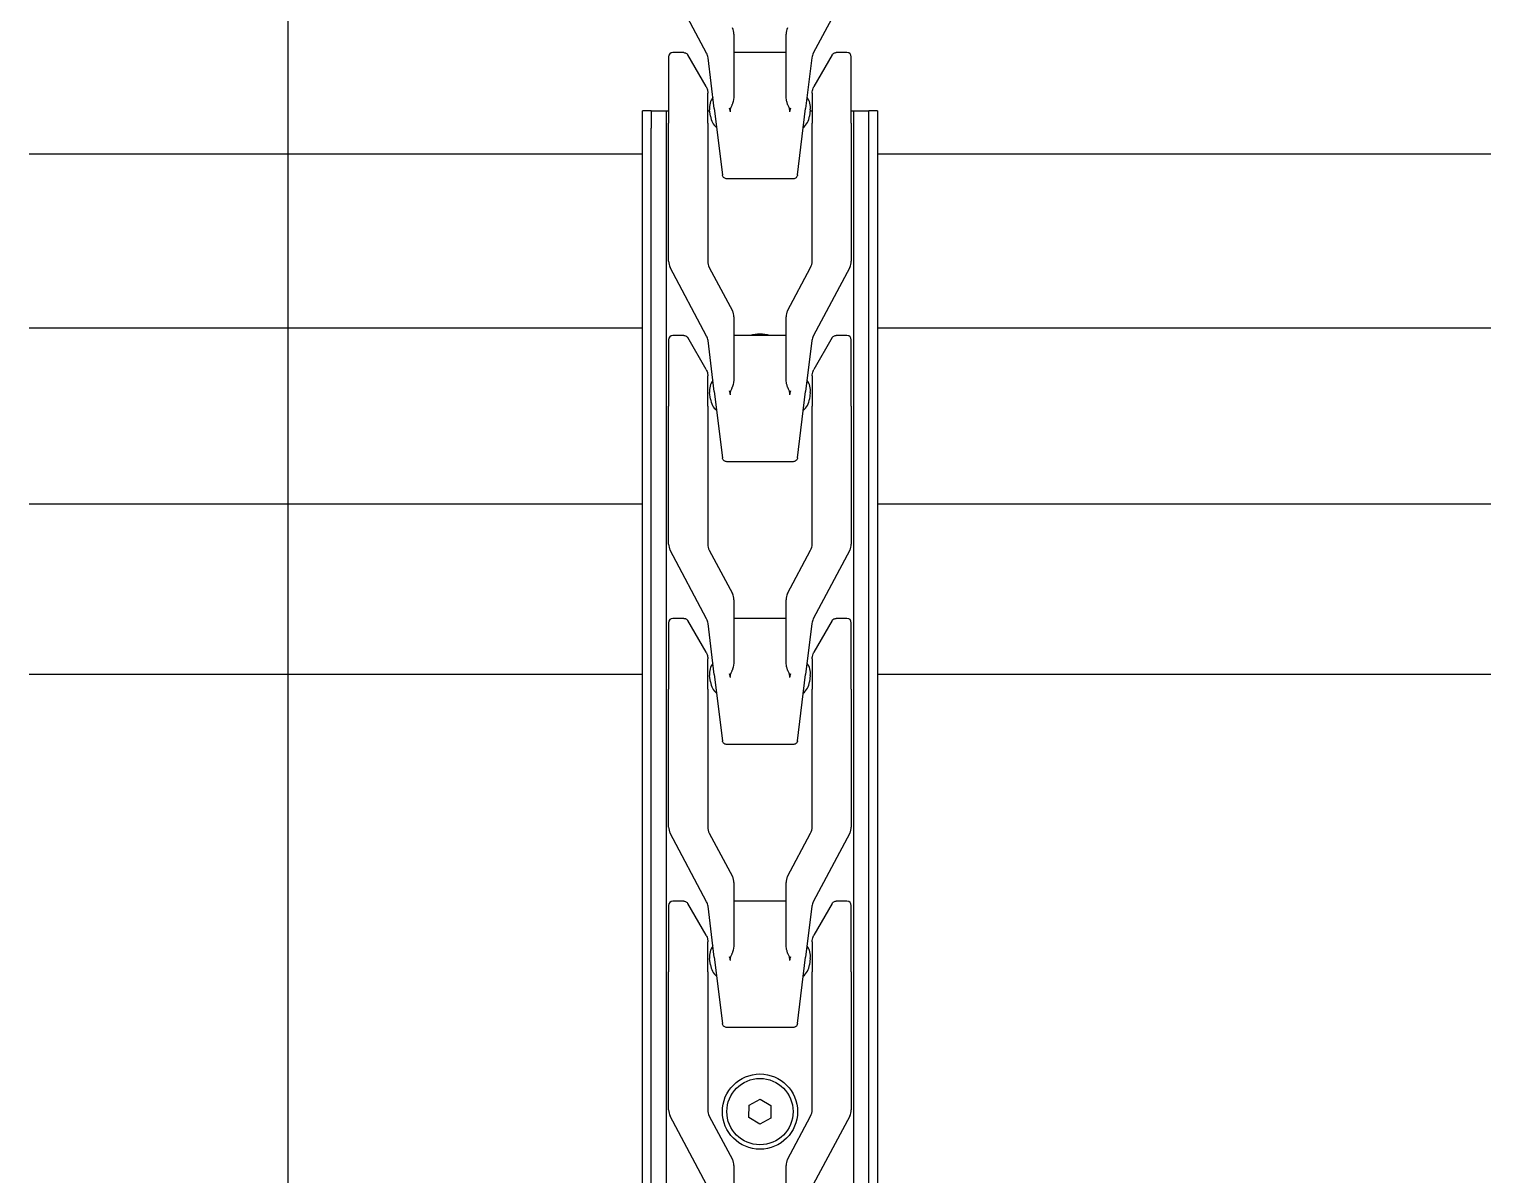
# Model space of a CAD drawing. Extents: x -3873 to 164127, y 7129 to 96529.
# Drawn here: x 42981.5 to 43317.5, y 39873.5 to 40136.7 of the extents above; entities that cross this region are included whole.
import ezdxf

# ---------------------------------------------------------------- set-up
doc = ezdxf.new("R2010")
doc.units = 0
for name, color, linetype in [('LAYOUT', 90, 'CONTINUOUS'), ('LAYOUT existing', 8, 'CONTINUOUS'), ('LAYOUT-KROMEKA', 1, 'CONTINUOUS')]:
    doc.layers.add(name, color=color, linetype=linetype)

# ---------------------------------------------------------------- blocks, each defined once
blk = doc.blocks.new('A$Ccf7c2aec')
at = {"layer": 'LAYOUT-KROMEKA'}
for p, q in [((1711.08, 623.1), (1711.08, 764.1)), ((1750.19, 623.1), (1750.19, 764.1)), ((1790.63, 623.1), (1790.63, 764.1)), ((1830.63, 623.1), (1830.63, 764.1)), ((175.51, 623.1), (1836.63, 623.1)), ((1836.63, 623.1), (1840.63, 623.1)), ((1840.63, 621.1), (1840.63, 623.1)), ((175.51, 621.1), (1836.63, 621.1)), ((1840.63, 621.1), (1836.63, 621.1)), ((1840.63, 621.1), (1840.63, 617.6)), ((169.51, 617.6), (1840.63, 617.6)), ((1593.85, 608.36), (1609.62, 616.75)), ((1611.03, 617.1), (1642.73, 617.1)), ((1657.98, 617.1), (1642.73, 617.1)), ((1658.85, 608.36), (1674.62, 616.75)), ((1658.98, 613.59), (1658.98, 616.1)), ((1676.03, 617.1), (1707.73, 617.1)), ((1722.98, 617.1), (1707.73, 617.1)), ((1723.85, 608.36), (1739.62, 616.75)), ((1723.98, 613.59), (1723.98, 616.1)), ((1741.03, 617.1), (1772.73, 617.1)), ((1787.98, 617.1), (1772.73, 617.1)), ((1788.85, 608.36), (1804.62, 616.75)), ((1788.98, 613.59), (1788.98, 616.1)), ((1806.03, 617.1), (1837.73, 617.1)), ((1852.98, 617.1), (1837.73, 617.1)), ((1840.63, 617.6), (1840.63, 617.1)), ((1853.85, 608.36), (1869.62, 616.75)), ((1853.98, 613.59), (1853.98, 616.1)), ((1651.18, 608.5), (1658.48, 612.72)), ((1716.18, 608.5), (1723.48, 612.72)), ((1781.18, 608.5), (1788.48, 612.72)), ((1846.18, 608.5), (1853.48, 612.72)), ((1609.62, 607.75), (1599.66, 602.45)), ((1642.73, 608.1), (1611.03, 608.1)), ((1646.11, 606.6), (1630.86, 604.73)), ((1642.73, 608.1), (1649.68, 608.1)), ((1644.36, 607.49), (1645.84, 607.67)), ((1646.11, 606.6), (1657.81, 608.03)), ((1674.62, 607.75), (1664.66, 602.45)), ((1707.73, 608.1), (1676.03, 608.1)), ((1711.11, 606.6), (1695.86, 604.73)), ((1707.73, 608.1), (1714.68, 608.1)), ((1709.36, 607.49), (1710.84, 607.67)), ((1711.11, 606.6), (1722.81, 608.03)), ((1739.62, 607.75), (1729.66, 602.45)), ((1772.73, 608.1), (1741.03, 608.1)), ((1776.11, 606.6), (1760.86, 604.73)), ((1772.73, 608.1), (1779.68, 608.1)), ((1774.36, 607.49), (1775.84, 607.67)), ((1776.11, 606.6), (1787.81, 608.03)), ((1804.62, 607.75), (1794.66, 602.45)), ((1837.73, 608.1), (1806.03, 608.1)), ((1841.11, 606.6), (1825.86, 604.73)), ((1837.73, 608.1), (1844.68, 608.1)), ((1839.36, 607.49), (1840.84, 607.67)), ((1840.63, 608.1), (1840.63, 607.65)), ((1841.11, 606.6), (1852.81, 608.03)), ((1598.25, 602.1), (1584.13, 602.1)), ((1629.98, 588.47), (1629.98, 603.73)), ((1663.25, 602.1), (1649.13, 602.1)), ((1658.98, 590.1), (1658.98, 602.1)), ((1694.98, 588.47), (1694.98, 603.73)), ((1728.25, 602.1), (1714.13, 602.1)), ((1723.98, 590.1), (1723.98, 602.1)), ((1759.98, 588.47), (1759.98, 603.73)), ((1793.25, 602.1), (1779.13, 602.1)), ((1788.98, 590.1), (1788.98, 602.1)), ((1824.98, 588.47), (1824.98, 603.73)), ((1858.25, 602.1), (1844.13, 602.1)), ((1853.98, 590.1), (1853.98, 602.1)), ((1607.75, 596.17), (1609.25, 598.63)), ((1609.25, 598.63), (1612.14, 598.56)), ((1612.14, 598.56), (1613.52, 596.03)), ((1609.13, 593.64), (1607.75, 596.17)), ((1613.52, 596.03), (1612.02, 593.57)), ((1612.02, 593.57), (1609.13, 593.64)), ((1584.13, 590.1), (1598.25, 590.1)), ((1599.66, 589.75), (1609.62, 584.45)), ((1649.13, 590.1), (1663.25, 590.1)), ((1664.66, 589.75), (1674.62, 584.45)), ((1714.13, 590.1), (1728.25, 590.1)), ((1729.66, 589.75), (1739.62, 584.45)), ((1779.13, 590.1), (1793.25, 590.1)), ((1794.66, 589.75), (1804.62, 584.45)), ((1844.13, 590.1), (1858.25, 590.1)), ((1630.86, 587.47), (1646.11, 585.6)), ((1645.84, 584.53), (1644.36, 584.71)), ((1657.81, 584.17), (1646.11, 585.6)), ((1695.86, 587.47), (1711.11, 585.6)), ((1710.84, 584.53), (1709.36, 584.71)), ((1722.81, 584.17), (1711.11, 585.6)), ((1760.86, 587.47), (1776.11, 585.6)), ((1775.84, 584.53), (1774.36, 584.71)), ((1787.81, 584.17), (1776.11, 585.6)), ((1825.86, 587.47), (1841.11, 585.6)), ((1840.84, 584.53), (1839.36, 584.71)), ((1852.81, 584.17), (1841.11, 585.6)), ((1609.62, 575.45), (1593.85, 583.84)), ((1611.03, 584.1), (1642.73, 584.1)), ((1649.68, 584.1), (1642.73, 584.1)), ((1658.48, 579.48), (1651.18, 583.7)), ((1674.62, 575.45), (1658.85, 583.84)), ((1676.03, 584.1), (1707.73, 584.1)), ((1714.68, 584.1), (1707.73, 584.1)), ((1723.48, 579.48), (1716.18, 583.7)), ((1739.62, 575.45), (1723.85, 583.84)), ((1741.03, 584.1), (1772.73, 584.1)), ((1779.68, 584.1), (1772.73, 584.1)), ((1788.48, 579.48), (1781.18, 583.7)), ((1804.62, 575.45), (1788.85, 583.84)), ((1806.03, 584.1), (1837.73, 584.1)), ((1844.68, 584.1), (1837.73, 584.1)), ((1840.63, 584.55), (1840.63, 584.1)), ((1853.48, 579.48), (1846.18, 583.7)), ((1869.62, 575.45), (1853.85, 583.84)), ((1658.98, 576.1), (1658.98, 578.61)), ((1723.98, 576.1), (1723.98, 578.61)), ((1788.98, 576.1), (1788.98, 578.61)), ((1853.98, 576.1), (1853.98, 578.61)), ((1840.63, 574.6), (169.51, 574.6)), ((1642.73, 575.1), (1611.03, 575.1)), ((1642.73, 575.1), (1657.98, 575.1)), ((1707.73, 575.1), (1676.03, 575.1)), ((1707.73, 575.1), (1722.98, 575.1)), ((1772.73, 575.1), (1741.03, 575.1)), ((1772.73, 575.1), (1787.98, 575.1)), ((1837.73, 575.1), (1806.03, 575.1)), ((1837.73, 575.1), (1852.98, 575.1)), ((1840.63, 575.1), (1840.63, 574.6)), ((1840.63, 574.6), (1840.63, 571.1)), ((175.51, 571.1), (1836.63, 571.1)), ((1836.63, 569.1), (175.51, 569.1)), ((1711.08, 428.1), (1711.08, 569.1)), ((1750.19, 428.1), (1750.19, 569.1)), ((1790.63, 428.1), (1790.63, 569.1)), ((1830.63, 428.1), (1830.63, 569.1)), ((1836.63, 571.1), (1840.63, 571.1)), ((1840.63, 569.1), (1836.63, 569.1)), ((1840.63, 569.1), (1840.63, 571.1))]:
    blk.add_line(p, q, dxfattribs=at)
for radius in [8.65, 7.62]:
    blk.add_circle((1610.63, 596.1), radius, dxfattribs=at)
for centre, radius, start, end in [((1611.03, 614.1), 3, 90, 118), ((1657.98, 616.1), 1, 0, 90), ((1676.03, 614.1), 3, 90, 118), ((1722.98, 616.1), 1, 0, 90), ((1741.03, 614.1), 3, 90, 118), ((1787.98, 616.1), 1, 0, 90), ((1806.03, 614.1), 3, 90, 118), ((1852.98, 616.1), 1, 0, 90), ((1657.44, 611.01), 3, 276.9958, 298), ((1722.44, 611.01), 3, 276.9958, 298), ((1787.44, 611.01), 3, 276.9958, 298), ((1852.44, 611.01), 3, 276.9958, 298), ((1611.03, 605.1), 3, 90, 118), ((1644.85, 603.52), 4, 96.9958, 140.527), ((1646.33, 603.7), 4, 53.4646, 96.9958), ((1676.03, 605.1), 3, 90, 118), ((1709.85, 603.52), 4, 96.9958, 140.527), ((1711.33, 603.7), 4, 53.4646, 96.9958), ((1741.03, 605.1), 3, 90, 118), ((1774.85, 603.52), 4, 96.9958, 140.527), ((1776.33, 603.7), 4, 53.4646, 96.9958), ((1806.03, 605.1), 3, 90, 118), ((1839.85, 603.52), 4, 96.9958, 140.527), ((1841.33, 603.7), 4, 53.4646, 96.9958), ((1598.25, 605.1), 3, 270, 298), ((1663.25, 605.1), 3, 270, 298), ((1728.25, 605.1), 3, 270, 298), ((1793.25, 605.1), 3, 270, 298), ((1858.25, 605.1), 3, 270, 298), ((1780.63, 596.1), 8.65, 344.866, 15.134), ((1598.25, 587.1), 3, 62, 90), ((1663.25, 587.1), 3, 62, 90), ((1728.25, 587.1), 3, 62, 90), ((1793.25, 587.1), 3, 62, 90), ((1858.25, 587.1), 3, 62, 90), ((1644.85, 588.68), 4, 219.473, 263.0042), ((1646.33, 588.5), 4, 263.0042, 306.5354), ((1709.85, 588.68), 4, 219.473, 263.0042), ((1711.33, 588.5), 4, 263.0042, 306.5354), ((1774.85, 588.68), 4, 219.473, 263.0042), ((1776.33, 588.5), 4, 263.0042, 306.5354), ((1839.85, 588.68), 4, 219.473, 263.0042), ((1841.33, 588.5), 4, 263.0042, 306.5354), ((1611.03, 587.1), 3, 242, 270), ((1657.44, 581.19), 3, 62, 83.0042), ((1676.03, 587.1), 3, 242, 270), ((1722.44, 581.19), 3, 62, 83.0042), ((1741.03, 587.1), 3, 242, 270), ((1787.44, 581.19), 3, 62, 83.0042), ((1806.03, 587.1), 3, 242, 270), ((1852.44, 581.19), 3, 62, 83.0042), ((1611.03, 578.1), 3, 242, 270), ((1657.98, 576.1), 1, 270, 0), ((1676.03, 578.1), 3, 242, 270), ((1722.98, 576.1), 1, 270, 0), ((1741.03, 578.1), 3, 242, 270), ((1787.98, 576.1), 1, 270, 0), ((1806.03, 578.1), 3, 242, 270), ((1852.98, 576.1), 1, 270, 0)]:
    blk.add_arc(centre, radius, start, end, dxfattribs=at)
for points, knots in [([(1658.98, 613.59), (1658.98, 613.48), (1658.96, 613.36), (1658.89, 613.16), (1658.84, 613.06), (1658.71, 612.89), (1658.63, 612.81), (1658.52, 612.74), (1658.5, 612.73), (1658.48, 612.72)], [0.0000243, 0.0000243, 0.0000243, 0.0000243, 0.0328926, 0.0328926, 0.0653838, 0.0653838, 0.0978897, 0.0978897, 0.1042618, 0.1042618, 0.1042618, 0.1042618]), ([(1723.98, 613.59), (1723.98, 613.48), (1723.96, 613.36), (1723.89, 613.16), (1723.84, 613.06), (1723.71, 612.89), (1723.63, 612.81), (1723.52, 612.74), (1723.5, 612.73), (1723.48, 612.72)], [0.0000243, 0.0000243, 0.0000243, 0.0000243, 0.0328926, 0.0328926, 0.0653838, 0.0653838, 0.0978897, 0.0978897, 0.1042618, 0.1042618, 0.1042618, 0.1042618]), ([(1788.98, 613.59), (1788.98, 613.48), (1788.96, 613.36), (1788.89, 613.16), (1788.84, 613.06), (1788.71, 612.89), (1788.63, 612.81), (1788.52, 612.74), (1788.5, 612.73), (1788.48, 612.72)], [0.0000243, 0.0000243, 0.0000243, 0.0000243, 0.0328926, 0.0328926, 0.0653838, 0.0653838, 0.0978897, 0.0978897, 0.1042618, 0.1042618, 0.1042618, 0.1042618]), ([(1853.98, 613.59), (1853.98, 613.48), (1853.96, 613.36), (1853.89, 613.16), (1853.84, 613.06), (1853.71, 612.89), (1853.63, 612.81), (1853.52, 612.74), (1853.5, 612.73), (1853.48, 612.72)], [0.0000243, 0.0000243, 0.0000243, 0.0000243, 0.0328926, 0.0328926, 0.0653838, 0.0653838, 0.0978897, 0.0978897, 0.1042618, 0.1042618, 0.1042618, 0.1042618]), ([(1651.18, 608.5), (1650.87, 608.32), (1650.53, 608.2), (1650.17, 608.14), (1650.08, 608.13), (1649.99, 608.11), (1649.89, 608.11), (1649.82, 608.1), (1649.75, 608.1), (1649.68, 608.1)], [0, 0, 0, 0, 0.684637, 0.684637, 0.684637, 0.86523, 0.86523, 0.86523, 1, 1, 1, 1]), ([(1716.18, 608.5), (1715.87, 608.32), (1715.53, 608.2), (1715.17, 608.14), (1715.08, 608.13), (1714.99, 608.11), (1714.89, 608.11), (1714.82, 608.1), (1714.75, 608.1), (1714.68, 608.1)], [0, 0, 0, 0, 0.684637, 0.684637, 0.684637, 0.86523, 0.86523, 0.86523, 1, 1, 1, 1]), ([(1781.18, 608.5), (1780.87, 608.32), (1780.53, 608.2), (1780.17, 608.14), (1780.08, 608.13), (1779.99, 608.11), (1779.89, 608.11), (1779.82, 608.1), (1779.75, 608.1), (1779.68, 608.1)], [0, 0, 0, 0, 0.684637, 0.684637, 0.684637, 0.86523, 0.86523, 0.86523, 1, 1, 1, 1]), ([(1846.18, 608.5), (1845.87, 608.32), (1845.53, 608.2), (1845.17, 608.14), (1845.08, 608.13), (1844.99, 608.11), (1844.89, 608.11), (1844.82, 608.1), (1844.75, 608.1), (1844.68, 608.1)], [0, 0, 0, 0, 0.684637, 0.684637, 0.684637, 0.86523, 0.86523, 0.86523, 1, 1, 1, 1]), ([(1629.98, 603.73), (1629.98, 603.84), (1630, 603.95), (1630.07, 604.16), (1630.12, 604.25), (1630.25, 604.43), (1630.34, 604.5), (1630.52, 604.62), (1630.62, 604.67), (1630.74, 604.7), (1630.77, 604.71), (1630.8, 604.72), (1630.81, 604.72), (1630.83, 604.72), (1630.84, 604.72), (1630.85, 604.72), (1630.85, 604.72), (1630.85, 604.73), (1630.86, 604.73), (1630.86, 604.73), (1630.86, 604.73), (1630.86, 604.73), (1630.86, 604.73), (1630.86, 604.73), (1630.86, 604.73), (1630.86, 604.73), (1630.86, 604.73), (1630.86, 604.73), (1630.86, 604.73), (1630.86, 604.73), (1630.86, 604.73), (1630.86, 604.73)], [0.0000031, 0.0000031, 0.0000031, 0.0000031, 0.0324341, 0.0324341, 0.064942, 0.064942, 0.0974473, 0.0974473, 0.1299526, 0.1299526, 0.137103, 0.137103, 0.1406951, 0.1406951, 0.1424933, 0.1424933, 0.1433926, 0.1433926, 0.1438423, 0.1438423, 0.1440672, 0.1440672, 0.1441796, 0.1441796, 0.1442358, 0.1442358, 0.1442639, 0.1442639, 0.144278, 0.144278, 0.1443485, 0.1443485, 0.1443485, 0.1443485]), ([(1645.36, 602.88), (1645.64, 602.95), (1645.93, 603.02), (1646.21, 603.09), (1646.22, 603.1), (1646.22, 603.1), (1646.23, 603.1)], [0, 0, 0, 0, 0.971612, 0.971612, 0.971612, 1, 1, 1, 1]), ([(1645.36, 602.88), (1645.45, 602.91), (1645.54, 602.92), (1645.78, 602.92), (1645.91, 602.89), (1646.18, 602.8), (1646.31, 602.75), (1646.65, 602.62), (1646.86, 602.54), (1647.07, 602.46)], [-1.068908, -1.068908, -1.068908, -1.068908, -1.0410443, -1.0410443, -0.9974409, -0.9974409, -0.9538374, -0.9538374, -0.8852676, -0.8852676, -0.8852676, -0.8852676]), ([(1649.13, 602.1), (1648.56, 602.1), (1647.86, 602.21), (1647.21, 602.41), (1647.14, 602.44), (1647.07, 602.46)], [-0.3189368, -0.3189368, -0.3189368, -0.3189368, -0.1295167, -0.1295167, -0.1071311, -0.1071311, -0.1071311, -0.1071311]), ([(1694.98, 603.73), (1694.98, 603.84), (1695, 603.95), (1695.07, 604.16), (1695.12, 604.25), (1695.25, 604.43), (1695.34, 604.5), (1695.52, 604.62), (1695.62, 604.67), (1695.74, 604.7), (1695.77, 604.71), (1695.8, 604.72), (1695.81, 604.72), (1695.83, 604.72), (1695.84, 604.72), (1695.85, 604.72), (1695.85, 604.72), (1695.85, 604.73), (1695.86, 604.73), (1695.86, 604.73), (1695.86, 604.73), (1695.86, 604.73), (1695.86, 604.73), (1695.86, 604.73), (1695.86, 604.73), (1695.86, 604.73), (1695.86, 604.73), (1695.86, 604.73), (1695.86, 604.73), (1695.86, 604.73), (1695.86, 604.73), (1695.86, 604.73)], [0.0000031, 0.0000031, 0.0000031, 0.0000031, 0.0324341, 0.0324341, 0.064942, 0.064942, 0.0974473, 0.0974473, 0.1299526, 0.1299526, 0.137103, 0.137103, 0.1406951, 0.1406951, 0.1424933, 0.1424933, 0.1433926, 0.1433926, 0.1438423, 0.1438423, 0.1440672, 0.1440672, 0.1441796, 0.1441796, 0.1442358, 0.1442358, 0.1442639, 0.1442639, 0.144278, 0.144278, 0.1443257, 0.1443257, 0.1443257, 0.1443257]), ([(1710.36, 602.88), (1710.64, 602.95), (1710.93, 603.02), (1711.21, 603.09), (1711.22, 603.1), (1711.22, 603.1), (1711.23, 603.1)], [0, 0, 0, 0, 0.971612, 0.971612, 0.971612, 1, 1, 1, 1]), ([(1710.36, 602.88), (1710.45, 602.91), (1710.54, 602.92), (1710.78, 602.92), (1710.91, 602.89), (1711.18, 602.8), (1711.31, 602.75), (1711.65, 602.62), (1711.86, 602.54), (1712.07, 602.46)], [-1.068908, -1.068908, -1.068908, -1.068908, -1.0410443, -1.0410443, -0.9974409, -0.9974409, -0.9538374, -0.9538374, -0.8852676, -0.8852676, -0.8852676, -0.8852676]), ([(1714.13, 602.1), (1713.56, 602.1), (1712.86, 602.21), (1712.21, 602.41), (1712.14, 602.44), (1712.07, 602.46)], [-0.3189368, -0.3189368, -0.3189368, -0.3189368, -0.1295167, -0.1295167, -0.1071311, -0.1071311, -0.1071311, -0.1071311]), ([(1759.98, 603.73), (1759.98, 603.84), (1760, 603.95), (1760.07, 604.16), (1760.12, 604.25), (1760.25, 604.43), (1760.34, 604.5), (1760.52, 604.62), (1760.62, 604.67), (1760.74, 604.7), (1760.77, 604.71), (1760.8, 604.72), (1760.81, 604.72), (1760.83, 604.72), (1760.84, 604.72), (1760.85, 604.72), (1760.85, 604.72), (1760.85, 604.73), (1760.86, 604.73), (1760.86, 604.73), (1760.86, 604.73), (1760.86, 604.73), (1760.86, 604.73), (1760.86, 604.73), (1760.86, 604.73), (1760.86, 604.73), (1760.86, 604.73), (1760.86, 604.73), (1760.86, 604.73), (1760.86, 604.73), (1760.86, 604.73), (1760.86, 604.73)], [0.0000031, 0.0000031, 0.0000031, 0.0000031, 0.0324341, 0.0324341, 0.064942, 0.064942, 0.0974473, 0.0974473, 0.1299526, 0.1299526, 0.137103, 0.137103, 0.1406951, 0.1406951, 0.1424933, 0.1424933, 0.1433926, 0.1433926, 0.1438423, 0.1438423, 0.1440672, 0.1440672, 0.1441796, 0.1441796, 0.1442358, 0.1442358, 0.1442639, 0.1442639, 0.144278, 0.144278, 0.1443505, 0.1443505, 0.1443505, 0.1443505]), ([(1775.36, 602.88), (1775.64, 602.95), (1775.93, 603.02), (1776.21, 603.09), (1776.22, 603.1), (1776.22, 603.1), (1776.23, 603.1)], [0, 0, 0, 0, 0.971612, 0.971612, 0.971612, 1, 1, 1, 1]), ([(1775.36, 602.88), (1775.45, 602.91), (1775.54, 602.92), (1775.78, 602.92), (1775.91, 602.89), (1776.18, 602.8), (1776.31, 602.75), (1776.65, 602.62), (1776.86, 602.54), (1777.07, 602.46)], [-1.068908, -1.068908, -1.068908, -1.068908, -1.0410443, -1.0410443, -0.9974409, -0.9974409, -0.9538374, -0.9538374, -0.8852676, -0.8852676, -0.8852676, -0.8852676]), ([(1779.13, 602.1), (1778.56, 602.1), (1777.86, 602.21), (1777.21, 602.41), (1777.14, 602.44), (1777.07, 602.46)], [-0.3189368, -0.3189368, -0.3189368, -0.3189368, -0.1295167, -0.1295167, -0.1071311, -0.1071311, -0.1071311, -0.1071311]), ([(1824.98, 603.73), (1824.98, 603.84), (1825, 603.95), (1825.07, 604.16), (1825.12, 604.25), (1825.25, 604.43), (1825.34, 604.5), (1825.52, 604.62), (1825.62, 604.67), (1825.74, 604.7), (1825.77, 604.71), (1825.8, 604.72), (1825.81, 604.72), (1825.83, 604.72), (1825.84, 604.72), (1825.85, 604.72), (1825.85, 604.72), (1825.85, 604.73), (1825.86, 604.73), (1825.86, 604.73), (1825.86, 604.73), (1825.86, 604.73), (1825.86, 604.73), (1825.86, 604.73), (1825.86, 604.73), (1825.86, 604.73), (1825.86, 604.73), (1825.86, 604.73), (1825.86, 604.73), (1825.86, 604.73), (1825.86, 604.73), (1825.86, 604.73)], [0.0000031, 0.0000031, 0.0000031, 0.0000031, 0.0324341, 0.0324341, 0.064942, 0.064942, 0.0974473, 0.0974473, 0.1299526, 0.1299526, 0.137103, 0.137103, 0.1406951, 0.1406951, 0.1424933, 0.1424933, 0.1433926, 0.1433926, 0.1438423, 0.1438423, 0.1440672, 0.1440672, 0.1441796, 0.1441796, 0.1442358, 0.1442358, 0.1442639, 0.1442639, 0.144278, 0.144278, 0.1443349, 0.1443349, 0.1443349, 0.1443349]), ([(1840.36, 602.88), (1840.64, 602.95), (1840.93, 603.02), (1841.21, 603.09), (1841.22, 603.1), (1841.22, 603.1), (1841.23, 603.1)], [0, 0, 0, 0, 0.971612, 0.971612, 0.971612, 1, 1, 1, 1]), ([(1840.36, 602.88), (1840.45, 602.91), (1840.54, 602.92), (1840.78, 602.92), (1840.91, 602.89), (1841.18, 602.8), (1841.31, 602.75), (1841.65, 602.62), (1841.86, 602.54), (1842.07, 602.46)], [-1.068908, -1.068908, -1.068908, -1.068908, -1.0410443, -1.0410443, -0.9974409, -0.9974409, -0.9538374, -0.9538374, -0.8852676, -0.8852676, -0.8852676, -0.8852676]), ([(1844.13, 602.1), (1843.56, 602.1), (1842.86, 602.21), (1842.21, 602.41), (1842.14, 602.44), (1842.07, 602.46)], [-0.3189368, -0.3189368, -0.3189368, -0.3189368, -0.1295167, -0.1295167, -0.1071311, -0.1071311, -0.1071311, -0.1071311]), ([(1630.86, 587.47), (1630.8, 587.48), (1630.74, 587.5), (1630.62, 587.53), (1630.56, 587.56), (1630.43, 587.63), (1630.36, 587.68), (1630.24, 587.79), (1630.19, 587.86), (1630.1, 588), (1630.06, 588.07), (1630, 588.25), (1629.98, 588.36), (1629.98, 588.47)], [0, 0, 0, 0, 0.0189655, 0.0189655, 0.0372722, 0.0372722, 0.062465, 0.062465, 0.0876578, 0.0876578, 0.1128506, 0.1128506, 0.1444801, 0.1444801, 0.1444801, 0.1444801]), ([(1647.07, 589.74), (1646.86, 589.66), (1646.65, 589.58), (1646.31, 589.45), (1646.18, 589.4), (1645.91, 589.31), (1645.78, 589.28), (1645.54, 589.28), (1645.45, 589.29), (1645.36, 589.32)], [0.8852676, 0.8852676, 0.8852676, 0.8852676, 0.9538374, 0.9538374, 0.9974409, 0.9974409, 1.0410443, 1.0410443, 1.068908, 1.068908, 1.068908, 1.068908]), ([(1646.23, 589.1), (1646.22, 589.1), (1646.22, 589.1), (1646.21, 589.11), (1645.93, 589.18), (1645.64, 589.25), (1645.36, 589.32)], [0, 0, 0, 0, 0.028388, 0.028388, 0.028388, 1, 1, 1, 1]), ([(1647.07, 589.74), (1647.11, 589.75), (1647.15, 589.76), (1647.43, 589.86), (1647.67, 589.92), (1648.28, 590.05), (1648.71, 590.1), (1649.13, 590.1)], [-0.4553156, -0.4553156, -0.4553156, -0.4553156, -0.4433521, -0.4433521, -0.371047, -0.371047, -0.2439974, -0.2439974, -0.2439974, -0.2439974]), ([(1695.86, 587.47), (1695.86, 587.47), (1695.86, 587.47), (1695.86, 587.47), (1695.86, 587.47), (1695.86, 587.47), (1695.86, 587.47), (1695.86, 587.47), (1695.86, 587.47), (1695.86, 587.47), (1695.86, 587.47), (1695.85, 587.47), (1695.85, 587.47), (1695.85, 587.48), (1695.84, 587.48), (1695.83, 587.48), (1695.82, 587.48), (1695.8, 587.48), (1695.78, 587.49), (1695.74, 587.5), (1695.71, 587.5), (1695.62, 587.53), (1695.56, 587.56), (1695.43, 587.63), (1695.36, 587.68), (1695.24, 587.79), (1695.19, 587.86), (1695.1, 588), (1695.06, 588.07), (1695, 588.25), (1694.98, 588.36), (1694.98, 588.47)], [0, 0, 0, 0, 0.0000293, 0.0000293, 0.0000666, 0.0000666, 0.0001413, 0.0001413, 0.0002906, 0.0002906, 0.0005892, 0.0005892, 0.0011863, 0.0011863, 0.0023805, 0.0023805, 0.0047676, 0.0047676, 0.0095318, 0.0095318, 0.018982, 0.018982, 0.0372887, 0.0372887, 0.0624815, 0.0624815, 0.0876743, 0.0876743, 0.1128671, 0.1128671, 0.1444966, 0.1444966, 0.1444966, 0.1444966]), ([(1712.07, 589.74), (1711.86, 589.66), (1711.65, 589.58), (1711.31, 589.45), (1711.18, 589.4), (1710.91, 589.31), (1710.78, 589.28), (1710.54, 589.28), (1710.45, 589.29), (1710.36, 589.32)], [0.8852676, 0.8852676, 0.8852676, 0.8852676, 0.9538374, 0.9538374, 0.9974409, 0.9974409, 1.0410443, 1.0410443, 1.068908, 1.068908, 1.068908, 1.068908]), ([(1711.23, 589.1), (1711.22, 589.1), (1711.22, 589.1), (1711.21, 589.11), (1710.93, 589.18), (1710.64, 589.25), (1710.36, 589.32)], [0, 0, 0, 0, 0.028388, 0.028388, 0.028388, 1, 1, 1, 1]), ([(1712.07, 589.74), (1712.11, 589.75), (1712.15, 589.76), (1712.43, 589.86), (1712.67, 589.92), (1713.28, 590.05), (1713.71, 590.1), (1714.13, 590.1)], [-0.4553156, -0.4553156, -0.4553156, -0.4553156, -0.4433521, -0.4433521, -0.371047, -0.371047, -0.2439974, -0.2439974, -0.2439974, -0.2439974]), ([(1760.86, 587.47), (1760.86, 587.47), (1760.86, 587.47), (1760.86, 587.47), (1760.86, 587.47), (1760.86, 587.47), (1760.86, 587.47), (1760.86, 587.47), (1760.86, 587.47), (1760.86, 587.47), (1760.86, 587.47), (1760.85, 587.47), (1760.85, 587.47), (1760.85, 587.48), (1760.84, 587.48), (1760.83, 587.48), (1760.82, 587.48), (1760.8, 587.48), (1760.78, 587.49), (1760.74, 587.5), (1760.71, 587.5), (1760.62, 587.53), (1760.56, 587.56), (1760.43, 587.63), (1760.36, 587.68), (1760.24, 587.79), (1760.19, 587.86), (1760.1, 588), (1760.06, 588.07), (1760, 588.25), (1759.98, 588.36), (1759.98, 588.47)], [0, 0, 0, 0, 0.0000293, 0.0000293, 0.0000666, 0.0000666, 0.0001413, 0.0001413, 0.0002906, 0.0002906, 0.0005892, 0.0005892, 0.0011863, 0.0011863, 0.0023805, 0.0023805, 0.0047676, 0.0047676, 0.0095318, 0.0095318, 0.018982, 0.018982, 0.0372887, 0.0372887, 0.0624815, 0.0624815, 0.0876743, 0.0876743, 0.1128671, 0.1128671, 0.1444966, 0.1444966, 0.1444966, 0.1444966]), ([(1777.07, 589.74), (1776.86, 589.66), (1776.65, 589.58), (1776.31, 589.45), (1776.18, 589.4), (1775.91, 589.31), (1775.78, 589.28), (1775.54, 589.28), (1775.45, 589.29), (1775.36, 589.32)], [0.8852676, 0.8852676, 0.8852676, 0.8852676, 0.9538374, 0.9538374, 0.9974409, 0.9974409, 1.0410443, 1.0410443, 1.068908, 1.068908, 1.068908, 1.068908]), ([(1776.23, 589.1), (1776.22, 589.1), (1776.22, 589.1), (1776.21, 589.11), (1775.93, 589.18), (1775.64, 589.25), (1775.36, 589.32)], [0, 0, 0, 0, 0.028388, 0.028388, 0.028388, 1, 1, 1, 1]), ([(1777.07, 589.74), (1777.11, 589.75), (1777.15, 589.76), (1777.43, 589.86), (1777.67, 589.92), (1778.28, 590.05), (1778.71, 590.1), (1779.13, 590.1)], [-0.4553156, -0.4553156, -0.4553156, -0.4553156, -0.4433521, -0.4433521, -0.371047, -0.371047, -0.2439974, -0.2439974, -0.2439974, -0.2439974]), ([(1825.86, 587.47), (1825.86, 587.47), (1825.86, 587.47), (1825.86, 587.47), (1825.86, 587.47), (1825.86, 587.47), (1825.86, 587.47), (1825.78, 587.48), (1825.7, 587.5), (1825.53, 587.57), (1825.43, 587.63), (1825.26, 587.77), (1825.19, 587.85), (1825.07, 588.03), (1825.03, 588.14), (1824.99, 588.32), (1824.98, 588.39), (1824.98, 588.47)], [0, 0, 0, 0, 0.000016, 0.000016, 0.00003, 0.00003, 0.0000454, 0.0000454, 0.0241215, 0.0241215, 0.0568919, 0.0568919, 0.0893877, 0.0893877, 0.1218934, 0.1218934, 0.1443551, 0.1443551, 0.1443551, 0.1443551]), ([(1842.07, 589.74), (1841.86, 589.66), (1841.65, 589.58), (1841.31, 589.45), (1841.18, 589.4), (1840.91, 589.31), (1840.78, 589.28), (1840.54, 589.28), (1840.45, 589.29), (1840.36, 589.32)], [0.8852676, 0.8852676, 0.8852676, 0.8852676, 0.9538374, 0.9538374, 0.9974409, 0.9974409, 1.0410443, 1.0410443, 1.068908, 1.068908, 1.068908, 1.068908]), ([(1841.23, 589.1), (1841.22, 589.1), (1841.22, 589.1), (1841.21, 589.11), (1840.93, 589.18), (1840.64, 589.25), (1840.36, 589.32)], [0, 0, 0, 0, 0.028388, 0.028388, 0.028388, 1, 1, 1, 1]), ([(1842.07, 589.74), (1842.11, 589.75), (1842.15, 589.76), (1842.43, 589.86), (1842.67, 589.92), (1843.28, 590.05), (1843.71, 590.1), (1844.13, 590.1)], [-0.4553156, -0.4553156, -0.4553156, -0.4553156, -0.4433521, -0.4433521, -0.371047, -0.371047, -0.2439974, -0.2439974, -0.2439974, -0.2439974]), ([(1649.68, 584.1), (1650.06, 584.1), (1650.44, 584.03), (1650.8, 583.88), (1650.93, 583.83), (1651.06, 583.77), (1651.18, 583.7)], [0, 0, 0, 0, 0.729999, 0.729999, 0.729999, 1, 1, 1, 1]), ([(1714.68, 584.1), (1715.06, 584.1), (1715.44, 584.03), (1715.8, 583.88), (1715.93, 583.83), (1716.06, 583.77), (1716.18, 583.7)], [0, 0, 0, 0, 0.729999, 0.729999, 0.729999, 1, 1, 1, 1]), ([(1779.68, 584.1), (1780.06, 584.1), (1780.44, 584.03), (1780.8, 583.88), (1780.93, 583.83), (1781.06, 583.77), (1781.18, 583.7)], [0, 0, 0, 0, 0.729999, 0.729999, 0.729999, 1, 1, 1, 1]), ([(1844.68, 584.1), (1845.06, 584.1), (1845.44, 584.03), (1845.8, 583.88), (1845.93, 583.83), (1846.06, 583.77), (1846.18, 583.7)], [0, 0, 0, 0, 0.729999, 0.729999, 0.729999, 1, 1, 1, 1]), ([(1658.48, 579.48), (1658.58, 579.43), (1658.66, 579.36), (1658.81, 579.19), (1658.86, 579.1), (1658.95, 578.9), (1658.97, 578.79), (1658.98, 578.66), (1658.98, 578.64), (1658.98, 578.61)], [0, 0, 0, 0, 0.0323681, 0.0323681, 0.0648784, 0.0648784, 0.0973836, 0.0973836, 0.104244, 0.104244, 0.104244, 0.104244]), ([(1723.48, 579.48), (1723.58, 579.43), (1723.66, 579.36), (1723.81, 579.19), (1723.86, 579.1), (1723.95, 578.9), (1723.97, 578.79), (1723.98, 578.66), (1723.98, 578.64), (1723.98, 578.61)], [0, 0, 0, 0, 0.0323681, 0.0323681, 0.0648784, 0.0648784, 0.0973836, 0.0973836, 0.104244, 0.104244, 0.104244, 0.104244]), ([(1788.48, 579.48), (1788.58, 579.43), (1788.66, 579.36), (1788.81, 579.19), (1788.86, 579.1), (1788.95, 578.9), (1788.97, 578.79), (1788.98, 578.66), (1788.98, 578.64), (1788.98, 578.61)], [0, 0, 0, 0, 0.0323681, 0.0323681, 0.0648784, 0.0648784, 0.0973836, 0.0973836, 0.104244, 0.104244, 0.104244, 0.104244]), ([(1853.48, 579.48), (1853.58, 579.43), (1853.66, 579.36), (1853.81, 579.19), (1853.86, 579.1), (1853.95, 578.9), (1853.97, 578.79), (1853.98, 578.66), (1853.98, 578.64), (1853.98, 578.61)], [0, 0, 0, 0, 0.0323681, 0.0323681, 0.0648784, 0.0648784, 0.0973836, 0.0973836, 0.104244, 0.104244, 0.104244, 0.104244])]:
    blk.add_open_spline(points, degree=3, knots=knots, dxfattribs=at)

msp = doc.modelspace()

# ---------------------------------------------------------------- linework, layer by layer
at = {"layer": 'LAYOUT existing', "linetype": 'Continuous', "ltscale": 20}
msp.add_line((43040.87, 44479.05), (43040.88, 39599.04), dxfattribs=at)

# ---------------------------------------------------------------- block references
at = {"layer": 'LAYOUT', "color": 4, "linetype": 'Continuous', "ltscale": 20, "rotation": 90}
msp.add_blockref('A$Ccf7c2aec', (43745.56, 38277.35), dxfattribs=at)

doc.saveas('drawing.dxf')
